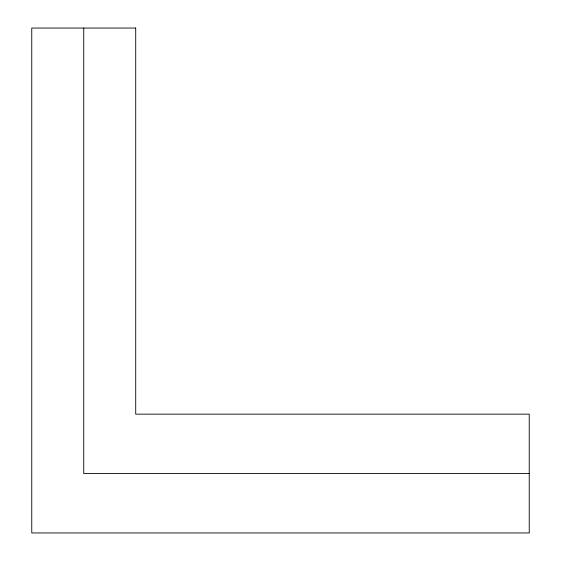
<?xml version="1.0" encoding="UTF-8"?>
<svg xmlns="http://www.w3.org/2000/svg" width="561" height="561" viewBox="0 0 561 561"><rect width="100%" height="100%" fill="white"/><g stroke="black" fill="none" stroke-linecap="round" stroke-linejoin="round"><path stroke-width="0.84" d="M529.24 473.547L83.736 473.547L83.736 28.05M135.713 28.05L31.76 28.05L31.76 532.95L529.24 532.95L529.24 414.151L135.713 414.151L135.713 28.05"/></g></svg>
